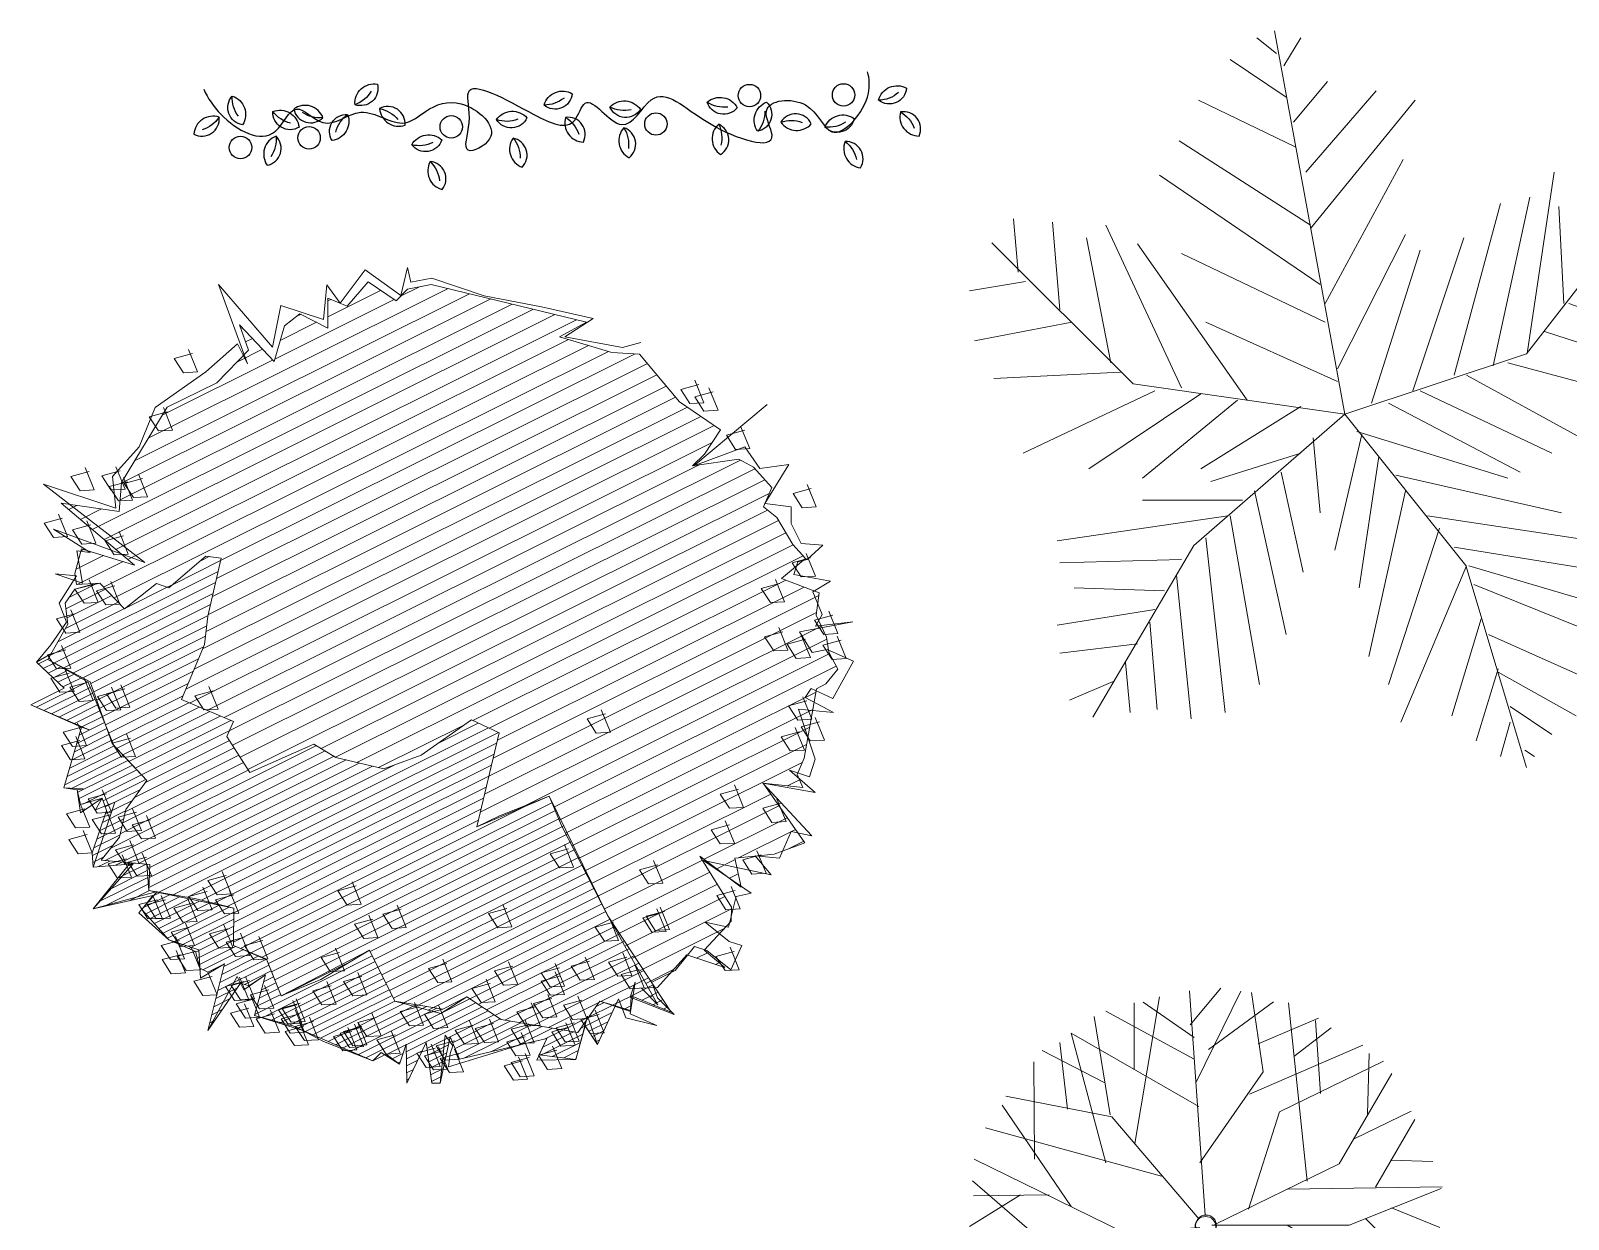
# Model space of a CAD drawing. Header units: inches. Extents: x 2782 to 4320, y 1164 to 2264.
# Drawn here: x 3504.3 to 3988, y 1676.8 to 2050.5 of the extents above; entities that cross this region are included whole.
import ezdxf

# ---------------------------------------------------------------- set-up
doc = ezdxf.new("R2010")
doc.units = ezdxf.units.IN
doc.header["$MEASUREMENT"] = 0
doc.layers.add('L-landscape', color=7, linetype='Continuous')
doc.layers.add('LAYER2', color=84, linetype='Continuous')
doc.layers.add('Lan_Planter', color=205, linetype='Continuous', lineweight=13)
doc.layers.add('Lan_Trees', color=86, linetype='Continuous', lineweight=13)

# ---------------------------------------------------------------- blocks, each defined once
blk = doc.blocks.new('l1')
at = {"layer": 'LAYER2'}
for points in [[(0, 0, -0.486535), (-70.7, 90.9, -0.60205), (0, 0, -0.642883)], [(22, -91.2, 0.486535), (93.1, -0.6, 0.60205), (22, -91.2, 0.642883)]]:
    blk.add_lwpolyline(points, format="xyb", dxfattribs=at)
for centre, start, end in [((-111.8, -29.9), 14.95286, 55.50065), ((133.7, -121.5), 124.25194, 164.79973)]:
    blk.add_arc(centre, 115.7, start, end, dxfattribs=at)
blk = doc.blocks.new('P8')
at = {"layer": 'L-landscape', "color": 6}
for centre in [(66.57, 6.58), (96.19, 6.78), (-27.25, -3.26), (37.15, -2.35), (-72, -6.7), (-93.58, -9.73)]:
    blk.add_circle(centre, 3.53, dxfattribs=at)
at = {"layer": 'LAYER2'}
blk.add_open_spline([(-105.15, 8.56), (-103.88, 5.8), (-98.48, -2.28), (-83.23, -10.93), (-76.71, 6.45), (-66.7, -5.94), (-55.27, 5.57), (-43.58, -5.02), (-34.29, 2.92), (-23.92, 6.84), (-9.29, -5.65), (-24.94, -13.51), (-20.2, -1.17), (-25.11, 14.17), (-4.04, 1.69), (11.31, -5.57), (15.24, 9.65), (26.86, -9.45), (37.28, 12.64), (50.89, -3.4), (78.77, -12.42), (68.19, 4.85), (86.74, 6.76), (91.89, -11.14), (104.99, 3.74), (104.33, 11.96), (103.71, 14.02)], degree=3, knots=[1230.952034, 1230.952034, 1230.952034, 1230.952034, 1335.730507, 1551.394546, 1666.932993, 1778.040362, 1926.68796, 2098.971126, 2187.525046, 2324.987393, 2495.296629, 2586.650023, 2690.511077, 2804.764194, 3065.610031, 3221.650025, 3296.596827, 3456.155452, 3602.583075, 3839.038683, 4080.057372, 4173.092849, 4322.007573, 4464.276878, 4664.247333, 4740.415962, 4740.415962, 4740.415962, 4740.415962], dxfattribs=at)
at = {"layer": 'LAYER2', "xscale": -0.0832933643963337, "yscale": 0.0832933643963337, "zscale": 0.0832933643963337}
for p, rotation in [((-49.82, 2.5), 274.6276204561055), ((114.1, 1.45), 255.4403816139696), ((-100.29, -0.19), 161.7027291631521), ((-67.62, -0.36), 111.1563915984625), ((8.71, -0.27), 253.7042157809848), ((27.05, -3.53), 227.637366071322), ((56.89, -2.4), 221.1394513605824), ((76.46, -1.79), 304.8992418590645), ((-82.38, -6.16), 200.8180472616629), ((-7.82, -6.8), 235.1715199074208), ((96.68, -7.86), 247.9815499153192), ((-33.91, -14.17), 241.1737235676982)]:
    blk.add_blockref('l1', p, dxfattribs=dict(at, rotation=rotation))
blk = doc.blocks.new('P9')
for p, q in [((-21.55, 113.48), (-27.68, 118.4)), ((0, 0), (-22.21, 120.59)), ((-19.25, 109.55), (-13.89, 118.4)), ((-18.48, 99.73), (-36.11, 111.52)), ((-16.18, 91.87), (-5.45, 104.64)), ((-12.35, 76.15), (9.87, 101.69)), ((-15.42, 84.01), (-46.07, 98.74)), ((-10.82, 58.46), (22.14, 98.74)), ((-10.82, 59.44), (-52.21, 85.97)), ((-6.22, 34.88), (18.3, 80.08)), ((-7.75, 40.77), (-58.34, 75.16)), ((57.12, 19.04), (101.55, 76.16)), ((57.39, 19.16), (65.82, 76.15)), ((93.41, 77.13), (95.71, 69.27)), ((46.66, 15.23), (58.16, 68.29)), ((74.25, 69.27), (78.85, 47.65)), ((81.92, 72.22), (88.81, 60.43)), ((34.4, 12.28), (48.96, 66.32)), ((67.35, 65.34), (68.89, 34.88)), ((92.65, 63.37), (107.97, 65.34)), ((-102.79, 44.71), (-104.32, 61.41)), ((-92.06, 60.43), (-89.76, 32.92)), ((-75.2, 59.44), (-51.44, 8.35)), ((-66.64, 9.52), (-111.07, 53.95)), ((-81.33, 55.51), (-73.66, 16.21)), ((-30.75, 4.42), (-65.23, 53.55)), ((-2.39, 14.25), (19.07, 56.5)), ((21.37, 7.37), (37.46, 55.51)), ((85.75, 54.53), (103.37, 52.57)), ((-51.44, 50.6), (-6.22, 28.98)), ((8.34, 3.44), (23.67, 51.58)), ((-100.49, 41.76), (-118.12, 38.81)), ((76.55, 41.76), (101.84, 37.83)), ((70.42, 34.88), (103.37, 23.09)), ((-85.93, 28.98), (-116.58, 23.09)), ((-43.77, 28.98), (-2.39, 10.32)), ((62.75, 26.04), (101.84, 13.26)), ((0, 0), (57.12, 19.04)), ((51.26, 16.21), (98.78, 3.44)), ((-70.6, 13.26), (-110.45, 11.3)), ((38.23, 12.28), (74.25, -7.37)), ((-59.87, 7.37), (-101.26, -12.28)), ((-45.31, 6.39), (-80.56, -17.2)), ((0, 0), (-66.64, 9.52)), ((23.67, 7.37), (65.05, -12.28)), ((-33.81, 4.42), (-63.7, -20.14)), ((0, 0), (-47.6, -41.26)), ((-13.89, 2.46), (-45.31, -17.2)), ((0, 0), (38.08, -47.6)), ((13.71, 3.44), (55.09, -18.18)), ((-10.05, -7.37), (-7.75, -30.95)), ((5.27, -6.39), (-3.15, -42.74)), ((3.74, -5.41), (51.26, -20.14)), ((-13.89, -12.28), (-42.24, -21.12)), ((10.64, -13.27), (4.51, -54.53)), ((-20.02, -18.18), (-13.12, -49.62)), ((16, -19.16), (68.12, -30.95)), ((-28.45, -24.07), (-18.48, -69.27)), ((19.07, -24.07), (7.57, -76.15)), ((-32.28, -27.02), (-63.7, -27.02)), ((-36.88, -31.93), (-90.53, -39.79)), ((-36.11, -31.93), (-26.91, -84.99)), ((25.97, -31.93), (78.08, -39.79)), ((29.8, -35.86), (13.71, -84.99)), ((-47.6, -41.26), (-79.34, -95.2)), ((-43.77, -38.81), (-37.64, -93.83)), ((34.4, -41.76), (76.55, -48.64)), ((-51.44, -45.69), (-89.76, -46.67)), ((38.23, -47.65), (17.54, -96.78)), ((38.08, -47.6), (57.12, -111.07)), ((39, -47.65), (85.75, -61.41)), ((-52.97, -50.6), (-48.37, -95.8)), ((-56.8, -55.51), (-85.16, -54.53)), ((40.53, -53.55), (81.92, -70.25)), ((-59.87, -61.41), (-90.53, -66.32)), ((-61.4, -65.34), (-59.1, -92.85)), ((42.83, -64.36), (33.63, -94.82)), ((-65.23, -72.22), (-89.76, -75.16)), ((45.13, -69.27), (82.68, -85.97)), ((-69.07, -78.11), (-67.53, -93.83)), ((48.19, -80.08), (41.3, -102.68)), ((48.19, -81.06), (72.72, -94.82)), ((-72.9, -84.01), (-86.7, -89.9)), ((52.03, -91.87), (65.05, -100.71)), ((52.03, -96.78), (48.96, -107.59)), ((56.62, -105.62), (59.69, -107.59))]:
    blk.add_line(p, q)
blk = doc.blocks.new('P10')
at = {"linetype": 'ByBlock'}
h = blk.add_hatch(dxfattribs=at)
h.set_pattern_fill('ANSI31', color=62, scale=0.782167, angle=-378.5075, style=0)
h.set_pattern_definition([(26.492467, (8521.496, -9095.908), (-1.9925901, 3.9978336), [])])
h.paths.add_polyline_path([(-108.68, 29.63), (-106.58, 37.35), (-89.9, 32.24), (-112.99, 51.73), (-94.75, 49.13), (-94.08, 58.28), (-79.71, 81.93), (-64.02, 89.55), (-54.11, 99.9), (-56.94, 107.85), (-46.02, 96.24), (-42.72, 107.54), (-37.87, 111.32), (-29.11, 106.8), (-29.08, 116.16), (-22.99, 113.65), (-16.38, 121.29), (-7.62, 115.34), (-3.99, 119.05), (3.44, 120.54), (52.24, 108.65), (43.77, 104.02), (60.28, 99.13), (68.95, 98.61), (81.59, 83.57), (94.42, 74.82), (89.45, 67.11), (85.6, 63.47), (100.17, 65.59), (104.82, 63.08), (110.57, 56.7), (108.03, 50.56), (112.18, 47.26), (117.21, 38.74), (121.25, 34.37), (113.63, 28.02), (125.51, 23.56), (124.6, 16.56), (127.77, 9.61), (128.58, 4.89), (131.32, -0.48), (127.61, -5.12), (124.7, -6.69), (120.77, -28.42), (118.57, -33.57), (120.31, -37.65), (107.85, -36.34), (120.94, -55.03), (111.36, -58.66), (99, -59.92), (100.97, -69.01), (87.99, -59.26), (97.91, -75.3), (97.86, -79.73), (89.33, -88.8), (95.84, -94.32), (83.82, -90.29), (74.64, -100.57), (69.56, -100.78), (74.73, -106.01), (59.02, -78.02), (44.41, -49.6), (40.58, -40.37), (24.89, -46.56), (17.75, -50.05), (24.79, -20.46), (16.1, -16.44), (0.22, -27.49), (-11.5, -31.84), (-26.54, -28.23), (-33.48, -24), (-53.69, -32.98), (-60.89, -21.66), (-58.83, -16.95), (-75.15, -10.05), (-67.93, 7.24), (-66.82, 16.25), (-62.66, 34.41), (-67.45, 35.06), (-79.14, 25.14), (-83, 26.43), (-93.06, 18.51), (-100.88, 26.54), (-108.19, 26.12)])
h = blk.add_hatch(dxfattribs=at)
h.set_pattern_fill('ANSI31', color=106, scale=0.477991, angle=-378.5075, style=0)
h.set_pattern_definition([(26.492467, (8521.496, -9095.9082), (-1.21769394, 2.4431205), [])])
h.paths.add_polyline_path([(-108.67, 24.74), (-111.79, 20.33), (-110.92, 13.68), (-117.25, 2.61), (-103.84, -4.42), (-96.98, -23.89), (-86.06, -35.49), (-92.68, -44.57), (-94.64, -53.29), (-100.42, -60.57), (-85.1, -61.89), (-85.44, -70.04), (-70.54, -72.64), (-58.66, -75.66), (-58.76, -87.39), (-48.31, -91.84), (-43.76, -103.22), (-31.27, -98.03), (-16.01, -88.83), (-8, -104.86), (6.46, -108.75), (14.65, -103.54), (25.41, -110.64), (49.59, -114.76), (56.5, -104.83), (66.16, -108.07), (66.36, -103.2), (78.96, -108.38), (59.02, -78.02), (40.58, -40.37), (17.75, -50.05), (24.79, -20.46), (16.1, -16.44), (0.22, -27.49), (-11.5, -31.84), (-26.54, -28.23), (-33.48, -24), (-53.69, -32.98), (-60.89, -21.66), (-58.83, -16.95), (-75.15, -10.05), (-67.93, 7.24), (-66.82, 16.25), (-62.66, 34.41), (-67.45, 35.06), (-79.14, 25.14), (-83, 26.43), (-93.06, 18.51), (-100.88, 26.54)])
h = blk.add_hatch(dxfattribs=at)
h.set_pattern_fill('ANSI31', color=76, scale=0.34763, angle=-378.5075, style=0)
h.set_pattern_definition([(26.492467, (8521.496, -9095.9082), (-0.8855956, 1.77681493), [])])
h.paths.add_polyline_path([(-116.24, 4.37), (-120.74, 1.72), (-112.1, -6.41), (-122.59, -11.63), (-106.61, -18.72), (-112.13, -37.82), (-107.94, -38.36), (-106.89, -43.07), (-100.08, -40.99), (-98.77, -44.92), (-103.24, -58.26), (-102.98, -62.71), (-91.57, -61.78), (-102.99, -75.8), (-84.12, -71.64), (-87.62, -76), (-79.15, -85.53), (-70.77, -89.21), (-69.38, -94.53), (-66.84, -95.76), (-61.6, -93.15), (-66.86, -114.09), (-56.63, -99.18), (-53.84, -100.08), (-48.76, -96.58), (-52.18, -109.4), (-36.99, -114.07), (-14.98, -123.6), (-10.78, -121.51), (-6.59, -124.66), (-4.49, -118.38), (-4.24, -130.68), (1.8, -117.87), (3.62, -130.7), (6.24, -130.7), (9.4, -116.04), (12.28, -123.12), (39.8, -116.62), (37.41, -121.79), (48.97, -123.18), (51.83, -112.59), (55.79, -118.48), (61.28, -106.43), (66.17, -107.84), (56.5, -104.83), (49.59, -114.76), (25.41, -110.64), (14.65, -103.54), (7.05, -107.4), (-8, -104.86), (-16.01, -88.83), (-43.76, -103.22), (-48.4, -91.63), (-58.76, -87.39), (-58.66, -75.66), (-85.44, -70.04), (-86.09, -61.8), (-100.42, -60.57), (-94.64, -53.29), (-92.68, -44.57), (-86.06, -35.49), (-96.42, -24.49), (-104.5, -4.59), (-117.25, 2.61)])
at = {"color": 84}
for p, q in [((-6.11, 116.99), (-4.01, 125.89)), ((-4.01, 125.89), (-2.97, 121.18)), ((-25.25, 114.67), (-17.38, 125.13)), ((-17.38, 125.13), (-6.11, 116.99)), ((-2.97, 121.18), (3.59, 122.48)), ((3.59, 122.48), (20.09, 116.95)), ((-54.36, 95.6), (-63.51, 120.49)), ((-63.51, 120.49), (-46.49, 100.83)), ((-30.49, 109.44), (-29.44, 120.44)), ((-29.44, 120.44), (-25.25, 114.67)), ((20.09, 116.95), (38.17, 113.52)), ((-46.49, 100.83), (-43.86, 113.91)), ((-43.86, 113.91), (-30.49, 109.44)), ((38.17, 113.52), (54.42, 109.83)), ((54.42, 109.83), (45.5, 104.08)), ((-67.46, 93.01), (-57.5, 101.89)), ((-57.5, 101.89), (-54.36, 95.6)), ((45.5, 104.08), (63.58, 100.65)), ((63.58, 100.65), (69.35, 102.21)), ((69.35, 102.21), (63.58, 100.65)), ((63.58, 100.65), (69.35, 102.21)), ((-71.65, 98.78), (-77.42, 97.21)), ((-77.42, 97.21), (-74.54, 92.76)), ((-70.08, 93.01), (-72.96, 100.09)), ((-83.46, 81.78), (-67.46, 93.01)), ((-74.54, 92.76), (-70.08, 93.01)), ((87.68, 89.09), (81.92, 87.53)), ((81.92, 87.53), (84.8, 83.07)), ((89.25, 83.33), (86.37, 90.4)), ((93.7, 80.96), (90.83, 88.04)), ((84.8, 83.07), (89.25, 83.33)), ((109.17, 82.77), (86.09, 63.43)), ((92.14, 86.72), (86.37, 85.16)), ((86.37, 85.16), (89.25, 80.71)), ((-88.45, 69.48), (-83.46, 81.78)), ((-79.53, 80.46), (-85.3, 78.9)), ((-85.3, 78.9), (-82.42, 74.44)), ((-77.96, 74.7), (-80.84, 81.77)), ((89.25, 80.71), (93.7, 80.96)), ((-82.42, 74.44), (-77.96, 74.7)), ((102.08, 74.66), (96.32, 73.1)), ((96.32, 73.1), (99.2, 68.65)), ((103.65, 68.9), (100.78, 75.98)), ((-96.84, 60.07), (-88.45, 69.48)), ((86.09, 63.43), (102.08, 69.43)), ((99.2, 68.65), (103.65, 68.9)), ((102.08, 69.43), (106.79, 62.61)), ((-102.61, 55.89), (-105.49, 62.96)), ((-92.92, 56.13), (-95.79, 63.21)), ((106.79, 62.61), (115.97, 63.91)), ((115.97, 63.91), (108.35, 51.61)), ((-104.18, 61.65), (-109.95, 60.09)), ((-109.95, 60.09), (-107.07, 55.63)), ((-94.48, 61.9), (-100.25, 60.34)), ((-100.25, 60.34), (-97.37, 55.88)), ((-92.13, 58.49), (-97.89, 56.93)), ((-95.8, 50.12), (-96.84, 60.07)), ((-90.56, 52.73), (-93.44, 59.8)), ((-87.41, 59.53), (-93.18, 57.97)), ((-85.84, 53.77), (-88.72, 60.84)), ((-86.65, 33.08), (-118.6, 57.75)), ((-118.6, 57.75), (-95.8, 50.12)), ((-107.07, 55.63), (-102.61, 55.89)), ((-97.89, 56.93), (-95.02, 52.47)), ((-97.37, 55.88), (-92.92, 56.13)), ((-93.18, 57.97), (-90.3, 53.51)), ((-90.3, 53.51), (-85.84, 53.77)), ((123.03, 56.3), (117.27, 54.74)), ((117.27, 54.74), (120.15, 50.29)), ((124.6, 50.54), (121.73, 57.61)), ((-95.02, 52.47), (-90.56, 52.73)), ((108.35, 51.61), (116.74, 50.55)), ((116.74, 50.55), (116.73, 45.32)), ((120.15, 50.29), (124.6, 50.54)), ((-112.58, 47), (-118.35, 45.44)), ((-118.35, 45.44), (-115.47, 40.99)), ((-103.94, 36.25), (-115.47, 43.6)), ((-115.47, 43.6), (-86.65, 33.08)), ((-111.01, 41.24), (-113.89, 48.31)), ((-103.67, 44.89), (-109.44, 43.33)), ((-102.1, 39.13), (-104.98, 46.21)), ((116.73, 45.32), (119.87, 39.03)), ((-115.47, 40.99), (-111.01, 41.24)), ((-109.44, 43.33), (-106.56, 38.88)), ((-106.56, 38.88), (-102.1, 39.13)), ((-93.45, 41.47), (-99.22, 39.91)), ((-99.22, 39.91), (-96.34, 35.46)), ((-91.89, 35.71), (-94.76, 42.79)), ((119.87, 39.03), (126.69, 38.49)), ((-106.31, 26.57), (-108.13, 36.79)), ((-108.13, 36.79), (-103.94, 36.25)), ((-96.34, 35.46), (-91.89, 35.71)), ((122.75, 34.57), (116.99, 33.01)), ((121.7, 34.05), (118.82, 33.27)), ((124.32, 28.81), (121.44, 35.88)), ((126.69, 38.49), (121.7, 34.05)), ((-108.14, 28.93), (-114.95, 29.47)), ((-114.95, 29.47), (-106.31, 26.57)), ((116.99, 33.01), (119.86, 28.56)), ((118.82, 33.27), (117.51, 29.35)), ((117.51, 29.35), (129.04, 27.23)), ((-113.65, 20.3), (-108.14, 28.93)), ((-102.9, 26.3), (-108.67, 24.74)), ((-108.67, 24.74), (-105.79, 20.29)), ((-101.33, 20.54), (-104.21, 27.62)), ((-96.09, 25.77), (-101.86, 24.21)), ((-101.86, 24.21), (-98.98, 19.75)), ((-94.52, 20.01), (-97.4, 27.08)), ((113.05, 26.47), (107.28, 24.91)), ((107.28, 24.91), (110.16, 20.46)), ((114.62, 20.71), (111.74, 27.78)), ((119.86, 28.56), (124.32, 28.81)), ((129.04, 27.23), (123.53, 23.84)), ((-111.3, 14.27), (-113.65, 20.3)), ((-105.79, 20.29), (-101.33, 20.54)), ((-98.98, 19.75), (-94.52, 20.01)), ((110.16, 20.46), (114.62, 20.71)), ((123.53, 23.84), (126.41, 16.76)), ((-108.68, 16.89), (-114.44, 15.33)), ((-114.44, 15.33), (-111.56, 10.87)), ((-107.11, 11.13), (-109.98, 18.2)), ((129.81, 16.5), (124.05, 14.94)), ((124.05, 14.94), (126.92, 10.48)), ((126.41, 16.76), (124.31, 13.1)), ((131.38, 10.73), (128.5, 17.81)), ((-116.28, 7.21), (-111.3, 14.27)), ((-111.56, 10.87), (-107.11, 11.13)), ((114.08, 11.29), (108.32, 9.72)), ((108.32, 9.72), (111.2, 5.27)), ((115.65, 5.52), (112.77, 12.6)), ((136.1, 14.39), (119.33, 11.28)), ((119.33, 11.28), (123.25, 4.73)), ((122.73, 3.16), (119.85, 10.23)), ((124.31, 13.1), (136.1, 14.39)), ((126.92, 10.48), (131.38, 10.73)), ((133.99, 2.88), (131.12, 9.95)), ((-120.74, 1.72), (-116.28, 7.21)), ((-111.57, 5.64), (-117.34, 4.07)), ((-110, -0.13), (-112.88, 6.95)), ((111.2, 5.27), (115.65, 5.52)), ((121.16, 8.92), (115.39, 7.36)), ((115.39, 7.36), (118.27, 2.9)), ((123.25, 4.73), (127.97, 5.77)), ((132.43, 8.64), (126.66, 7.08)), ((126.66, 7.08), (129.54, 2.62)), ((127.97, 5.77), (136.35, 2.09)), ((-112.1, -6.41), (-120.74, 1.72)), ((-117.34, 4.07), (-114.46, -0.38)), ((118.27, 2.9), (122.73, 3.16)), ((129.54, 2.62), (133.99, 2.88)), ((136.35, 2.09), (129.79, -9.68)), ((-110.53, -1.7), (-116.29, -3.26)), ((-116.29, -3.26), (-113.41, -7.71)), ((-114.46, -0.38), (-110, -0.13)), ((-108.96, -7.46), (-111.84, -0.39)), ((-104.5, -4.59), (-110.27, -6.15)), ((-102.93, -10.35), (-105.81, -3.28)), ((-122.59, -11.63), (-112.1, -6.41)), ((-113.41, -7.71), (-108.96, -7.46)), ((-110.27, -6.15), (-107.39, -10.6)), ((-95.86, -7.48), (-101.62, -9.04)), ((-101.62, -9.04), (-98.74, -13.5)), ((-92.97, -6.7), (-98.74, -8.26)), ((-98.74, -8.26), (-95.86, -12.72)), ((-94.29, -13.24), (-97.16, -6.17)), ((-91.4, -12.46), (-94.28, -5.39)), ((-65.19, -7.27), (-70.96, -8.83)), ((-70.96, -8.83), (-68.08, -13.29)), ((-63.63, -13.03), (-66.5, -5.96)), ((123.23, -16.22), (120.36, -9.15)), ((122.98, -6.53), (121.14, -9.41)), ((121.14, -9.41), (130.05, -14.14)), ((129.79, -9.68), (122.98, -6.53)), ((-104.25, -19.51), (-122.59, -11.63)), ((-107.39, -10.6), (-102.93, -10.35)), ((-98.74, -13.5), (-94.29, -13.24)), ((-95.86, -12.72), (-91.4, -12.46)), ((-68.08, -13.29), (-63.63, -13.03)), ((59.81, -20.3), (56.93, -13.23)), ((121.66, -10.46), (115.9, -12.02)), ((115.9, -12.02), (118.78, -16.47)), ((130.05, -14.14), (119.04, -13.07)), ((119.04, -13.07), (124.27, -28.79)), ((-106.61, -18.72), (-112.38, -20.28)), ((-112.13, -37.82), (-106.61, -18.72)), ((-105.04, -24.48), (-107.92, -17.41)), ((-106.61, -18.72), (-104.25, -19.51)), ((58.24, -14.54), (52.47, -16.1)), ((52.47, -16.1), (55.35, -20.56)), ((120.86, -25.9), (117.99, -18.83)), ((118.78, -16.47), (123.23, -16.22)), ((125.59, -17.01), (119.82, -18.57)), ((119.82, -18.57), (122.7, -23.03)), ((127.16, -22.77), (124.28, -15.7)), ((-107.14, -22.91), (-112.91, -24.47)), ((-112.38, -20.28), (-109.5, -24.74)), ((-105.57, -28.67), (-108.45, -21.6)), ((-91.15, -22.15), (-96.92, -23.71)), ((-96.92, -23.71), (-94.04, -28.17)), ((-89.58, -27.91), (-92.46, -20.84)), ((55.35, -20.56), (59.81, -20.3)), ((119.3, -20.14), (113.53, -21.7)), ((113.53, -21.7), (116.41, -26.16)), ((122.7, -23.03), (127.16, -22.77)), ((-112.91, -24.47), (-110.03, -28.93)), ((-110.03, -28.93), (-105.57, -28.67)), ((-109.5, -24.74), (-105.04, -24.48)), ((-94.04, -28.17), (-89.58, -27.91)), ((116.41, -26.16), (120.86, -25.9)), ((124.27, -28.79), (122.43, -34.28)), ((122.43, -34.28), (116.14, -32.18)), ((116.14, -32.18), (124.26, -39.26)), ((-106.1, -38.1), (-112.13, -37.82)), ((-107.94, -38.36), (-106.1, -38.1)), ((-106.9, -45.69), (-107.94, -38.36)), ((-97.2, -45.44), (-100.08, -38.37)), ((100.15, -38.17), (94.38, -39.74)), ((101.72, -43.94), (98.84, -36.86)), ((124.26, -39.26), (107.75, -36.35)), ((107.75, -36.35), (123.2, -52.87)), ((-100.08, -40.99), (-106.9, -45.69)), ((-104.02, -50.14), (-106.89, -43.07)), ((-98.77, -39.68), (-104.53, -41.24)), ((-104.53, -41.24), (-101.66, -45.7)), ((-102.98, -62.71), (-96.15, -42.3)), ((-102.18, -44.65), (-100.08, -40.99)), ((-96.15, -42.3), (-102.18, -44.65)), ((94.38, -39.74), (97.26, -44.19)), ((113.51, -42.65), (107.74, -44.21)), ((115.08, -48.41), (112.2, -41.34)), ((-105.59, -44.38), (-111.35, -45.94)), ((-111.35, -45.94), (-108.47, -50.4)), ((-97.46, -46.23), (-103.23, -47.79)), ((-103.23, -47.79), (-100.35, -52.24)), ((-101.66, -45.7), (-97.2, -45.44)), ((-95.9, -51.99), (-98.77, -44.92)), ((-89.34, -45.45), (-95.1, -47.02)), ((-95.1, -47.02), (-92.23, -51.47)), ((-87.77, -51.22), (-90.65, -44.14)), ((-84.88, -47.82), (-90.65, -49.38)), ((-83.32, -53.58), (-86.19, -46.51)), ((98.82, -55.19), (95.95, -48.12)), ((97.26, -44.19), (101.72, -43.94)), ((107.74, -44.21), (110.62, -48.66)), ((-104.81, -52.5), (-110.57, -54.06)), ((-108.47, -50.4), (-104.02, -50.14)), ((-103.24, -58.26), (-106.12, -51.19)), ((-100.35, -52.24), (-95.9, -51.99)), ((-92.23, -51.47), (-87.77, -51.22)), ((-90.65, -49.38), (-87.77, -53.84)), ((97.26, -49.43), (91.49, -50.99)), ((91.49, -50.99), (94.37, -55.44)), ((110.62, -48.66), (115.08, -48.41)), ((116.65, -51.55), (112.97, -59.93)), ((123.2, -52.87), (116.65, -51.55)), ((-110.57, -54.06), (-107.69, -58.52)), ((-90.13, -55.66), (-95.9, -57.23)), ((-95.9, -57.23), (-93.02, -61.68)), ((-88.57, -61.43), (-91.44, -54.35)), ((-87.77, -53.84), (-83.32, -53.58)), ((46.67, -56.94), (40.9, -58.5)), ((48.24, -62.7), (45.36, -55.63)), ((94.37, -55.44), (98.82, -55.19)), ((108.77, -64.63), (105.9, -57.56)), ((-107.69, -58.52), (-103.24, -58.26)), ((-102.99, -75.8), (-90.4, -61.69)), ((-90.4, -61.69), (-102.98, -62.71)), ((-92.5, -60.11), (-98.26, -61.67)), ((-92.5, -60.11), (-98.26, -61.67)), ((-98.26, -61.67), (-95.38, -66.13)), ((-98.26, -61.67), (-95.38, -66.13)), ((-90.93, -65.87), (-93.8, -58.8)), ((-90.93, -65.87), (-93.8, -58.8)), ((-93.02, -61.68), (-88.57, -61.43)), ((-86.21, -59.6), (-91.97, -61.16)), ((-91.97, -61.16), (-89.09, -65.61)), ((-84.64, -65.36), (-87.51, -58.29)), ((40.9, -58.5), (43.78, -62.95)), ((43.78, -62.95), (48.24, -62.7)), ((74.71, -61.96), (68.94, -63.52)), ((76.27, -67.72), (73.4, -60.65)), ((110.35, -65.16), (89.12, -60.67)), ((89.12, -60.67), (104.05, -70.91)), ((107.21, -58.87), (101.44, -60.43)), ((101.44, -60.43), (104.32, -64.89)), ((112.97, -59.93), (105.37, -59.13)), ((105.37, -59.13), (110.35, -65.16)), ((-95.38, -66.13), (-90.93, -65.87)), ((-95.38, -66.13), (-90.93, -65.87)), ((-89.09, -65.61), (-84.64, -65.36)), ((-61.05, -65.4), (-66.82, -66.96)), ((-66.82, -66.96), (-63.94, -71.42)), ((-59.48, -71.16), (-62.36, -64.09)), ((-18.6, -74.37), (-21.48, -67.3)), ((68.94, -63.52), (71.82, -67.97)), ((71.82, -67.97), (76.27, -67.72)), ((104.32, -64.89), (108.77, -64.63)), ((-82.81, -70.34), (-102.99, -75.8)), ((-88.58, -77.14), (-82.81, -70.34)), ((-81.24, -78.72), (-84.12, -71.64)), ((-78.62, -78.72), (-81.5, -71.65)), ((-67.08, -70.36), (-72.85, -71.93)), ((-72.85, -71.93), (-69.97, -76.38)), ((-65.52, -76.13), (-68.39, -69.05)), ((-58.7, -71.42), (-64.46, -72.99)), ((-63.94, -71.42), (-59.48, -71.16)), ((-57.13, -77.19), (-60.01, -70.11)), ((-20.17, -68.61), (-25.94, -70.17)), ((-25.94, -70.17), (-23.06, -74.63)), ((99.07, -70.11), (93.31, -71.67)), ((93.31, -71.67), (96.18, -76.13)), ((99.33, -71.95), (96.97, -81.63)), ((100.64, -75.88), (97.76, -68.8)), ((104.05, -70.91), (99.33, -71.95)), ((-82.81, -72.96), (-88.58, -74.52)), ((-88.58, -74.52), (-85.7, -78.97)), ((-79.15, -85.53), (-88.58, -77.14)), ((-80.19, -72.96), (-85.96, -74.52)), ((-85.96, -74.52), (-83.08, -78.98)), ((-71.8, -74.02), (-77.57, -75.58)), ((-77.57, -75.58), (-74.69, -80.04)), ((-70.24, -79.78), (-73.11, -72.71)), ((-69.97, -76.38), (-65.52, -76.13)), ((-64.46, -72.99), (-61.59, -77.44)), ((-61.59, -77.44), (-57.13, -77.19)), ((-23.06, -74.63), (-18.6, -74.37)), ((-6.02, -75.96), (-11.79, -77.52)), ((-4.46, -81.72), (-7.33, -74.65)), ((27.26, -75.75), (21.49, -77.32)), ((21.49, -77.32), (24.37, -81.77)), ((28.83, -81.52), (25.95, -74.44)), ((75.74, -77.14), (69.97, -78.71)), ((76.79, -76.62), (71.02, -78.18)), ((77.31, -82.91), (74.43, -75.83)), ((78.36, -82.38), (75.48, -75.31)), ((96.18, -76.13), (100.64, -75.88)), ((-85.7, -78.97), (-81.24, -78.72)), ((-83.08, -78.98), (-78.62, -78.72)), ((-72.6, -81.61), (-78.36, -83.17)), ((-74.69, -80.04), (-70.24, -79.78)), ((-71.03, -87.38), (-73.91, -80.3)), ((-60.54, -82.16), (-66.31, -83.72)), ((-58.97, -87.92), (-61.85, -80.84)), ((-14.94, -79.09), (-20.7, -80.65)), ((-20.7, -80.65), (-17.83, -85.11)), ((-13.37, -84.85), (-16.25, -77.78)), ((-11.79, -77.52), (-8.91, -81.98)), ((-8.91, -81.98), (-4.46, -81.72)), ((24.37, -81.77), (28.83, -81.52)), ((60.8, -80), (55.03, -81.56)), ((55.03, -81.56), (57.91, -86.02)), ((62.37, -85.76), (59.49, -78.69)), ((69.97, -78.71), (72.85, -83.16)), ((71.02, -78.18), (73.9, -82.64)), ((96.97, -81.63), (89.63, -80.05)), ((89.63, -80.05), (97.22, -86.08)), ((-75.75, -85.8), (-81.51, -87.36)), ((-69.72, -88.69), (-79.15, -85.53)), ((-78.36, -83.17), (-75.49, -87.63)), ((-74.18, -91.56), (-77.05, -84.49)), ((-66.31, -83.72), (-63.43, -88.17)), ((-55.3, -84.78), (-61.07, -86.34)), ((-61.07, -86.34), (-58.19, -90.8)), ((-53.74, -90.55), (-56.61, -83.47)), ((-49.54, -85.84), (-55.3, -87.4)), ((-47.97, -91.6), (-50.85, -84.53)), ((-17.83, -85.11), (-13.37, -84.85)), ((57.91, -86.02), (62.37, -85.76)), ((72.85, -83.16), (77.31, -82.91)), ((73.9, -82.64), (78.36, -82.38)), ((97.22, -86.08), (101.15, -87.4)), ((-81.51, -87.36), (-78.63, -91.81)), ((-75.49, -90.25), (-81.25, -91.81)), ((-81.25, -91.81), (-78.38, -96.26)), ((-78.63, -91.81), (-74.18, -91.56)), ((-73.92, -96.01), (-76.8, -88.94)), ((-70.77, -89.21), (-76.54, -90.77)), ((-76.54, -90.77), (-73.66, -95.23)), ((-75.49, -87.63), (-71.03, -87.38)), ((-69.2, -94.97), (-72.08, -87.9)), ((-69.2, -97.59), (-69.72, -88.69)), ((-63.43, -88.17), (-58.97, -87.92)), ((-58.19, -90.8), (-53.74, -90.55)), ((-55.3, -87.4), (-52.43, -91.86)), ((-52.43, -91.86), (-47.97, -91.6)), ((-25.43, -89.54), (-31.2, -91.11)), ((-31.2, -91.11), (-28.32, -95.56)), ((-23.86, -95.31), (-26.74, -88.23)), ((9.94, -98.77), (7.07, -91.69)), ((54.76, -98.05), (51.88, -90.98)), ((64.98, -91), (59.22, -92.56)), ((66.55, -96.76), (63.68, -89.69)), ((86.22, -87.63), (80.18, -95.22)), ((90.15, -88.95), (86.22, -87.63)), ((97.74, -94.98), (90.15, -88.95)), ((98.79, -89.22), (93.03, -90.79)), ((93.03, -90.79), (95.91, -95.24)), ((100.36, -94.99), (97.48, -87.91)), ((101.15, -87.4), (97.74, -94.98)), ((-78.38, -96.26), (-73.92, -96.01)), ((-73.66, -95.23), (-69.2, -94.97)), ((-61.6, -93.15), (-69.2, -97.59)), ((-66.86, -114.09), (-61.6, -93.15)), ((-63.97, -102.83), (-66.84, -95.76)), ((-48.76, -96.58), (-55.58, -101.28)), ((-52.18, -109.4), (-48.76, -96.58)), ((-28.32, -95.56), (-23.86, -95.31)), ((-16.79, -102.91), (-19.67, -95.84)), ((8.37, -93), (2.61, -94.57)), ((2.61, -94.57), (5.49, -99.02)), ((29.08, -93.82), (23.31, -95.38)), ((23.31, -95.38), (26.19, -99.84)), ((30.65, -99.59), (27.77, -92.51)), ((43.75, -94.37), (37.99, -95.93)), ((37.99, -95.93), (40.87, -100.39)), ((45.32, -100.13), (42.44, -93.06)), ((45.32, -102.75), (42.44, -95.68)), ((53.19, -92.29), (47.42, -93.85)), ((47.42, -93.85), (50.3, -98.31)), ((59.22, -92.56), (62.1, -97.02)), ((68.91, -94.94), (63.15, -96.5)), ((63.15, -96.5), (66.02, -100.95)), ((70.48, -100.7), (67.6, -93.62)), ((80.18, -95.22), (72.84, -98.87)), ((95.91, -95.24), (100.36, -94.99)), ((-65.53, -97.07), (-71.3, -98.63)), ((-71.3, -98.63), (-68.42, -103.09)), ((-57.67, -97.08), (-66.86, -114.09)), ((-55.58, -98.66), (-61.34, -100.22)), ((-61.34, -100.22), (-58.47, -104.68)), ((-53.74, -98.4), (-59.51, -99.96)), ((-59.51, -99.96), (-56.63, -104.42)), ((-55.58, -101.28), (-57.67, -97.08)), ((-54.01, -104.42), (-56.89, -97.35)), ((-52.18, -104.16), (-55.05, -97.09)), ((-47.72, -101.29), (-53.48, -102.85)), ((-46.15, -107.05), (-49.03, -99.98)), ((-28.06, -100.01), (-33.83, -101.57)), ((-33.83, -101.57), (-30.95, -106.03)), ((-26.49, -105.78), (-29.37, -98.7)), ((-18.36, -97.15), (-24.13, -98.71)), ((-24.13, -98.71), (-21.25, -103.17)), ((5.49, -99.02), (9.94, -98.77)), ((22, -99.31), (16.23, -100.87)), ((16.23, -100.87), (19.11, -105.33)), ((23.56, -105.07), (20.69, -98)), ((26.19, -99.84), (30.65, -99.59)), ((43.75, -96.99), (37.98, -98.55)), ((37.98, -98.55), (40.86, -103.01)), ((40.87, -100.39), (45.32, -100.13)), ((50.3, -98.31), (54.76, -98.05)), ((62.1, -97.02), (66.55, -96.76)), ((66.02, -103.57), (67.6, -98.86)), ((67.6, -98.86), (66.02, -108.81)), ((66.02, -100.95), (70.48, -100.7)), ((72.84, -98.87), (74.67, -103.85)), ((-68.42, -103.09), (-63.97, -102.83)), ((-58.47, -104.68), (-54.01, -104.42)), ((-52.18, -104.16), (-57.94, -105.72)), ((-57.94, -105.72), (-55.06, -110.18)), ((-56.63, -104.42), (-52.18, -104.16)), ((-52.44, -112.8), (-55.32, -105.73)), ((-50.61, -109.92), (-53.48, -102.85)), ((-53.48, -102.85), (-50.61, -107.31)), ((-38.81, -106.02), (-44.58, -107.58)), ((-37.76, -105.49), (-43.53, -107.06)), ((-37.24, -111.78), (-40.12, -104.71)), ((-36.19, -111.26), (-39.07, -104.18)), ((-30.95, -106.03), (-26.49, -105.78)), ((-21.25, -103.17), (-16.79, -102.91)), ((1.02, -112.37), (-1.86, -105.29)), ((8.62, -113.16), (5.74, -106.09)), ((19.11, -105.33), (23.56, -105.07)), ((37.71, -112.43), (34.83, -105.35)), ((41.39, -104.05), (35.62, -105.62)), ((35.62, -105.62), (38.5, -110.07)), ((42.95, -109.82), (40.08, -102.74)), ((40.86, -103.01), (45.32, -102.75)), ((50.82, -104.59), (45.05, -106.15)), ((45.05, -106.15), (47.93, -110.61)), ((52.39, -110.36), (49.51, -103.28)), ((62.35, -104.09), (55.79, -118.48)), ((64.71, -110.11), (62.35, -104.09)), ((79.91, -109.09), (66.02, -103.57)), ((74.67, -103.85), (79.91, -109.09)), ((-54.01, -107.04), (-59.78, -108.6)), ((-59.78, -108.6), (-56.9, -113.06)), ((-55.06, -110.18), (-50.61, -109.92)), ((-39.34, -112.82), (-52.18, -109.4)), ((-45.89, -108.89), (-51.66, -110.45)), ((-51.66, -110.45), (-48.78, -114.9)), ((-50.61, -107.31), (-46.15, -107.05)), ((-44.32, -114.65), (-47.2, -107.57)), ((-44.58, -107.58), (-41.7, -112.03)), ((-38.03, -108.9), (-43.79, -110.46)), ((-43.79, -110.46), (-40.92, -114.91)), ((-43.53, -107.06), (-40.65, -111.51)), ((-40.65, -111.51), (-36.19, -111.26)), ((-36.46, -114.66), (-39.34, -107.59)), ((-33.57, -111.26), (-39.34, -112.82)), ((-32.01, -117.02), (-34.88, -109.95)), ((-13.92, -109.98), (-19.68, -111.55)), ((-12.35, -115.75), (-15.23, -108.67)), ((-0.55, -106.6), (-6.32, -108.16)), ((-6.32, -108.16), (-3.44, -112.62)), ((7.05, -107.4), (1.28, -108.96)), ((1.28, -108.96), (4.16, -113.42)), ((18.31, -118.15), (15.43, -111.08)), ((24.6, -117.64), (21.72, -110.57)), ((36.14, -106.66), (30.38, -108.22)), ((30.38, -108.22), (33.25, -112.68)), ((35.87, -117.92), (32.99, -110.85)), ((38.5, -110.07), (42.95, -109.82)), ((50.02, -117.42), (47.15, -110.35)), ((47.93, -110.61), (52.39, -110.36)), ((52.65, -109.57), (48.97, -123.18)), ((56.32, -109.05), (50.55, -110.61)), ((50.55, -110.61), (53.43, -115.07)), ((55.79, -118.48), (52.65, -109.57)), ((57.89, -114.82), (55.01, -107.74)), ((74.4, -112.49), (64.71, -110.11)), ((66.02, -108.81), (74.4, -112.49)), ((-56.9, -113.06), (-52.44, -112.8)), ((-48.78, -114.9), (-44.32, -114.65)), ((-36.72, -112.83), (-42.49, -114.39)), ((-42.49, -114.39), (-39.61, -118.84)), ((-41.7, -112.03), (-37.24, -111.78)), ((-40.92, -114.91), (-36.46, -114.66)), ((-30.43, -117.55), (-39.34, -112.82)), ((-39.34, -112.82), (-36.46, -117.28)), ((-35.15, -118.59), (-38.03, -111.52)), ((-21.52, -114.42), (-27.29, -115.98)), ((-27.29, -115.98), (-24.41, -120.44)), ((-19.42, -113.38), (-25.19, -114.94)), ((-25.19, -114.94), (-22.31, -119.4)), ((-18.37, -112.86), (-24.14, -114.42)), ((-24.14, -114.42), (-21.26, -118.87)), ((-19.95, -120.19), (-22.83, -113.11)), ((-17.86, -119.14), (-20.73, -112.07)), ((-19.68, -111.55), (-16.81, -116)), ((-16.81, -118.62), (-19.68, -111.55)), ((-16.81, -116), (-12.35, -115.75)), ((-7.89, -115.49), (-13.66, -117.05)), ((-6.33, -121.26), (-9.2, -114.18)), ((-3.44, -112.62), (1.02, -112.37)), ((4.16, -113.42), (8.62, -113.16)), ((7.83, -115.52), (6.24, -130.7)), ((10.19, -118.93), (7.83, -115.52)), ((12.28, -123.12), (9.4, -116.04)), ((16.74, -112.39), (10.98, -113.95)), ((10.98, -113.95), (13.86, -118.41)), ((23.03, -111.88), (17.27, -113.44)), ((17.27, -113.44), (20.15, -117.9)), ((32.99, -116.08), (27.22, -117.65)), ((34.3, -112.16), (28.54, -113.72)), ((28.54, -113.72), (31.41, -118.18)), ((34.56, -121.85), (31.68, -114.77)), ((33.25, -112.68), (37.71, -112.43)), ((47.14, -112.97), (41.38, -114.53)), ((41.38, -114.53), (44.26, -118.98)), ((48.46, -111.66), (42.69, -113.22)), ((42.69, -113.22), (45.57, -117.68)), ((48.71, -118.73), (45.83, -111.65)), ((53.43, -115.07), (57.89, -114.82)), ((-39.61, -118.84), (-35.15, -118.59)), ((-36.46, -117.28), (-32.01, -117.02)), ((-14.98, -123.6), (-30.43, -117.55)), ((-24.41, -120.44), (-19.95, -120.19)), ((-22.31, -119.4), (-17.86, -119.14)), ((-21.26, -118.87), (-16.81, -118.62)), ((-13.66, -117.05), (-10.78, -121.51)), ((-4.49, -118.38), (-6.59, -124.66)), ((-4.24, -130.68), (-4.49, -118.38)), ((1.8, -117.87), (-4.24, -130.68)), ((4.68, -119.7), (-1.09, -121.26)), ((7.04, -120.49), (1.27, -122.05)), ((3.62, -130.7), (1.8, -117.87)), ((6.25, -125.46), (3.37, -118.39)), ((10.71, -117.36), (4.94, -118.92)), ((4.94, -118.92), (7.82, -123.37)), ((8.61, -126.25), (5.73, -119.18)), ((32.2, -118.44), (8.87, -125.47)), ((9.4, -121.28), (10.19, -118.93)), ((13.59, -127.05), (10.71, -119.97)), ((13.86, -118.41), (18.31, -118.15)), ((20.15, -117.9), (24.6, -117.64)), ((27.22, -117.65), (30.1, -122.1)), ((31.41, -118.18), (35.87, -117.92)), ((39.8, -116.62), (32.2, -118.44)), ((36.65, -123.42), (39.8, -116.62)), ((42.94, -120.29), (37.18, -121.85)), ((44.51, -126.05), (41.63, -118.98)), ((44.26, -118.98), (48.71, -118.73)), ((45.57, -117.68), (50.02, -117.42)), ((-12.35, -120.98), (-14.98, -123.6)), ((-6.59, -124.66), (-12.35, -120.98)), ((-10.78, -121.51), (-6.33, -121.26)), ((-1.09, -121.26), (1.79, -125.72)), ((1.27, -122.05), (4.15, -126.51)), ((1.79, -125.72), (6.25, -125.46)), ((12.02, -121.29), (6.25, -122.85)), ((6.25, -122.85), (9.13, -127.3)), ((7.82, -123.37), (12.28, -123.12)), ((8.87, -125.47), (9.4, -121.28)), ((32.2, -123.67), (26.43, -125.24)), ((26.43, -125.24), (29.31, -129.69)), ((34.29, -122.63), (28.53, -124.19)), ((28.53, -124.19), (31.41, -128.65)), ((30.1, -122.1), (34.56, -121.85)), ((33.76, -129.44), (30.89, -122.36)), ((35.86, -128.39), (32.98, -121.32)), ((48.97, -123.18), (36.65, -123.42)), ((37.18, -121.85), (40.06, -126.31)), ((4.15, -126.51), (8.61, -126.25)), ((9.13, -127.3), (13.59, -127.05)), ((29.31, -129.69), (33.76, -129.44)), ((31.41, -128.65), (35.86, -128.39)), ((40.06, -126.31), (44.51, -126.05)), ((6.24, -130.7), (3.62, -130.7))]:
    blk.add_line(p, q, dxfattribs=at)
at = {"color": 84, "linetype": 'ByBlock'}
for p, q in [((-22.99, 113.65), (-16.38, 121.29)), ((-16.38, 121.29), (-7.62, 115.34)), ((-29.11, 106.8), (-29.08, 116.16)), ((-29.08, 116.16), (-22.99, 113.65)), ((-7.62, 115.34), (-3.99, 119.05)), ((-3.99, 119.05), (3.44, 120.54)), ((3.44, 120.54), (52.24, 108.65)), ((-42.72, 107.54), (-37.87, 111.32)), ((-37.87, 111.32), (-29.11, 106.8)), ((-54.11, 99.9), (-56.94, 107.85)), ((-56.94, 107.85), (-46.02, 96.24)), ((-46.02, 96.24), (-42.72, 107.54)), ((52.24, 108.65), (43.77, 104.02)), ((43.77, 104.02), (60.28, 99.13)), ((-64.02, 89.55), (-54.11, 99.9)), ((60.28, 99.13), (68.95, 98.61)), ((68.95, 98.61), (81.59, 83.57)), ((-79.71, 81.93), (-64.02, 89.55)), ((81.59, 83.57), (94.42, 74.82)), ((-94.08, 58.28), (-79.71, 81.93)), ((94.42, 74.82), (89.45, 67.11)), ((89.45, 67.11), (85.6, 63.47)), ((85.6, 63.47), (100.17, 65.59)), ((100.17, 65.59), (104.82, 63.08)), ((104.82, 63.08), (110.57, 56.7)), ((-94.75, 49.13), (-94.08, 58.28)), ((110.57, 56.7), (108.03, 50.56)), ((-89.9, 32.24), (-112.99, 51.73)), ((-112.99, 51.73), (-94.75, 49.13)), ((108.03, 50.56), (112.18, 47.26)), ((112.18, 47.26), (117.21, 38.74)), ((117.21, 38.74), (121.25, 34.37)), ((-108.68, 29.63), (-106.58, 37.35)), ((-106.58, 37.35), (-89.9, 32.24)), ((-67.45, 35.06), (-79.14, 25.14)), ((-67.45, 35.06), (-79.14, 25.14)), ((-62.66, 34.41), (-67.45, 35.06)), ((-62.66, 34.41), (-67.45, 35.06)), ((-66.82, 16.25), (-62.66, 34.41)), ((-66.82, 16.25), (-62.66, 34.41)), ((121.25, 34.37), (113.63, 28.02)), ((-108.19, 26.12), (-108.68, 29.63)), ((-108.67, 24.74), (-111.79, 20.33)), ((-100.88, 26.54), (-108.67, 24.74)), ((-100.88, 26.54), (-108.19, 26.12)), ((-93.06, 18.51), (-100.88, 26.54)), ((-93.06, 18.51), (-100.88, 26.54)), ((-83, 26.43), (-93.06, 18.51)), ((-83, 26.43), (-93.06, 18.51)), ((-79.14, 25.14), (-83, 26.43)), ((-79.14, 25.14), (-83, 26.43)), ((113.63, 28.02), (125.51, 23.56)), ((-111.79, 20.33), (-110.92, 13.68)), ((125.51, 23.56), (124.6, 16.56)), ((-67.93, 7.24), (-66.82, 16.25)), ((-67.93, 7.24), (-66.82, 16.25)), ((124.6, 16.56), (127.77, 9.61)), ((-110.92, 13.68), (-117.25, 2.61)), ((-75.15, -10.05), (-67.93, 7.24)), ((-75.15, -10.05), (-67.93, 7.24)), ((127.77, 9.61), (128.58, 4.89)), ((128.58, 4.89), (131.32, -0.48)), ((-116.24, 4.37), (-120.74, 1.72)), ((-120.74, 1.72), (-112.1, -6.41)), ((-117.25, 2.61), (-116.24, 4.37)), ((-117.25, 2.61), (-103.84, -4.42)), ((-104.5, -4.59), (-117.25, 2.61)), ((-96.42, -24.49), (-104.5, -4.59)), ((-103.84, -4.42), (-96.98, -23.89)), ((131.32, -0.48), (127.61, -5.12)), ((-112.1, -6.41), (-122.59, -11.63)), ((124.7, -6.69), (120.77, -28.42)), ((127.61, -5.12), (124.7, -6.69)), ((-122.59, -11.63), (-106.61, -18.72)), ((-58.83, -16.95), (-75.15, -10.05)), ((-58.83, -16.95), (-75.15, -10.05)), ((-106.61, -18.72), (-112.13, -37.82)), ((-60.89, -21.66), (-58.83, -16.95)), ((-60.89, -21.66), (-58.83, -16.95)), ((16.1, -16.44), (0.22, -27.49)), ((16.1, -16.44), (0.22, -27.49)), ((24.79, -20.46), (16.1, -16.44)), ((24.79, -20.46), (16.1, -16.44)), ((-96.98, -23.89), (-86.06, -35.49)), ((-53.69, -32.98), (-60.89, -21.66)), ((-53.69, -32.98), (-60.89, -21.66)), ((-33.48, -24), (-53.69, -32.98)), ((-33.48, -24), (-53.69, -32.98)), ((-26.54, -28.23), (-33.48, -24)), ((-26.54, -28.23), (-33.48, -24)), ((17.75, -50.05), (24.79, -20.46)), ((17.75, -50.05), (24.79, -20.46)), ((-86.06, -35.49), (-96.42, -24.49)), ((-11.5, -31.84), (-26.54, -28.23)), ((-11.5, -31.84), (-26.54, -28.23)), ((0.22, -27.49), (-11.5, -31.84)), ((0.22, -27.49), (-11.5, -31.84)), ((120.77, -28.42), (118.57, -33.57)), ((118.57, -33.57), (120.31, -37.65)), ((-112.13, -37.82), (-107.94, -38.36)), ((-107.94, -38.36), (-106.89, -43.07)), ((-86.06, -35.49), (-92.68, -44.57)), ((-92.68, -44.57), (-86.06, -35.49)), ((120.31, -37.65), (107.85, -36.34)), ((107.85, -36.34), (120.94, -55.03)), ((-106.89, -43.07), (-100.08, -40.99)), ((-100.08, -40.99), (-98.77, -44.92)), ((40.58, -40.37), (17.75, -50.05)), ((40.58, -40.37), (24.89, -46.56)), ((59.02, -78.02), (40.58, -40.37)), ((44.41, -49.6), (40.58, -40.37)), ((-98.77, -44.92), (-103.24, -58.26)), ((-92.68, -44.57), (-94.64, -53.29)), ((-94.64, -53.29), (-92.68, -44.57)), ((24.89, -46.56), (17.75, -50.05)), ((59.02, -78.02), (44.41, -49.6)), ((-94.64, -53.29), (-100.42, -60.57)), ((-100.42, -60.57), (-94.64, -53.29)), ((120.94, -55.03), (111.36, -58.66)), ((-103.24, -58.26), (-102.98, -62.71)), ((-91.57, -61.78), (-102.99, -75.8)), ((-102.98, -62.71), (-91.57, -61.78)), ((-100.42, -60.57), (-85.1, -61.89)), ((-86.09, -61.8), (-100.42, -60.57)), ((-85.44, -70.04), (-86.09, -61.8)), ((-85.1, -61.89), (-85.44, -70.04)), ((100.97, -69.01), (87.99, -59.26)), ((87.99, -59.26), (97.91, -75.3)), ((111.36, -58.66), (99, -59.92)), ((99, -59.92), (100.97, -69.01)), ((-102.99, -75.8), (-84.12, -71.64)), ((-84.12, -71.64), (-87.62, -76)), ((-85.44, -70.04), (-70.54, -72.64)), ((-58.66, -75.66), (-85.44, -70.04)), ((-87.62, -76), (-79.15, -85.53)), ((-70.54, -72.64), (-58.66, -75.66)), ((-58.66, -75.66), (-58.76, -87.39)), ((-58.76, -87.39), (-58.66, -75.66)), ((97.91, -75.3), (97.86, -79.73)), ((74.73, -106.01), (59.02, -78.02)), ((78.96, -108.38), (59.02, -78.02)), ((97.86, -79.73), (89.33, -88.8)), ((-79.15, -85.53), (-70.77, -89.21)), ((-70.77, -89.21), (-69.38, -94.53)), ((-58.76, -87.39), (-48.31, -91.84)), ((-48.4, -91.63), (-58.76, -87.39)), ((-43.76, -103.22), (-48.4, -91.63)), ((-48.31, -91.84), (-43.76, -103.22)), ((-16.01, -88.83), (-43.76, -103.22)), ((-31.27, -98.03), (-16.01, -88.83)), ((-16.01, -88.83), (-8, -104.86)), ((-8, -104.86), (-16.01, -88.83)), ((83.82, -90.29), (74.64, -100.57)), ((95.84, -94.32), (83.82, -90.29)), ((89.33, -88.8), (95.84, -94.32)), ((-69.38, -94.53), (-66.84, -95.76)), ((-61.6, -93.15), (-66.86, -114.09)), ((-66.84, -95.76), (-61.6, -93.15)), ((-53.84, -100.08), (-48.76, -96.58)), ((-48.76, -96.58), (-52.18, -109.4)), ((-66.86, -114.09), (-56.63, -99.18)), ((-56.63, -99.18), (-53.84, -100.08)), ((-43.76, -103.22), (-31.27, -98.03)), ((74.64, -100.57), (69.56, -100.78)), ((69.56, -100.78), (74.73, -106.01)), ((-8, -104.86), (6.46, -108.75)), ((7.05, -107.4), (-8, -104.86)), ((6.46, -108.75), (14.65, -103.54)), ((14.65, -103.54), (7.05, -107.4)), ((14.65, -103.54), (25.41, -110.64)), ((25.41, -110.64), (14.65, -103.54)), ((49.59, -114.76), (56.5, -104.83)), ((56.5, -104.83), (49.59, -114.76)), ((55.79, -118.48), (61.28, -106.43)), ((56.5, -104.83), (66.16, -108.07)), ((66.17, -107.84), (56.5, -104.83)), ((61.28, -106.43), (66.17, -107.84)), ((66.16, -108.07), (66.36, -103.2)), ((66.36, -103.2), (78.96, -108.38)), ((-52.18, -109.4), (-36.99, -114.07)), ((25.41, -110.64), (49.59, -114.76)), ((49.59, -114.76), (25.41, -110.64)), ((-36.99, -114.07), (-14.98, -123.6)), ((6.24, -130.7), (9.4, -116.04)), ((9.4, -116.04), (12.28, -123.12)), ((48.97, -123.18), (51.83, -112.59)), ((51.83, -112.59), (55.79, -118.48)), ((-6.59, -124.66), (-4.49, -118.38)), ((-4.49, -118.38), (-4.24, -130.68)), ((-4.24, -130.68), (1.8, -117.87)), ((1.8, -117.87), (3.62, -130.7)), ((12.28, -123.12), (39.8, -116.62)), ((39.8, -116.62), (37.41, -121.79)), ((-14.98, -123.6), (-10.78, -121.51)), ((-10.78, -121.51), (-6.59, -124.66)), ((37.41, -121.79), (48.97, -123.18)), ((3.62, -130.7), (6.24, -130.7))]:
    blk.add_line(p, q, dxfattribs=at)
blk = doc.blocks.new('P12')
at = {"color": 82, "linetype": 'ByBlock'}
for p, q in [((-0.06, 3.73), (-4.99, 74.24)), ((-4.81, 63.54), (4.86, 75.11)), ((-3.06, 45.29), (11.11, 74.18)), ((18.13, 48.81), (14.48, 73.74)), ((-3.58, 52.74), (-31.31, 67.81)), ((-22.4, 49.38), (-22.45, 70.48)), ((-22.21, 26.25), (-14.48, 72.39)), ((-3.58, 59.54), (-19.6, 70.68)), ((0.97, 55.78), (21.35, 70.82)), ((31.96, 14.39), (26.14, 70.47)), ((-29.98, 35.24), (-35.01, 66.19)), ((16.56, 57.55), (35.52, 65.68)), ((36.23, 41.91), (34.62, 64.94)), ((-2.07, 37.87), (-42.26, 60.92)), ((-31.31, 20.17), (-42.26, 60.92)), ((27.79, 53.57), (39.55, 62.56)), ((-31.64, 45.33), (-51.41, 55.52)), ((-43.45, 37.02), (-45.86, 57.95)), ((13.86, 41.71), (49.46, 57.13)), ((50.97, 35.45), (51.54, 54.55)), ((-53.78, 21.32), (-54.01, 51.93)), ((-1.78, 20.19), (18.13, 48.81)), ((23.29, 36.24), (56, 52.14)), ((42.06, 19.86), (58.65, 48.24)), ((-29.46, 34.59), (-62.78, 41.11)), ((-42.26, 6.47), (-64.02, 38.3)), ((-1.97, 2.48), (-29.46, 34.59)), ((13.53, 5.61), (23.29, 36.24)), ((46.75, 27.67), (64.72, 36.41)), ((-13.87, 15.94), (-69.23, 31.13)), ((53.53, 12.49), (65.85, 33.77)), ((-25.48, -1.88), (-72.83, 21.35)), ((2.91, 0.78), (42.06, 19.86)), ((58.18, 20.98), (71.54, 20.56)), ((-58.24, 10.12), (-74.21, 0.15)), ((-49.99, -5.64), (-73.31, 14.51)), ((-72.98, 9.77), (-49.18, 10.07)), ((25.94, 11.92), (74.48, 12.59)), ((45.23, 0.54), (74.21, 12.08)), ((58.53, 5.97), (73.74, -0.14)), ((1.99, 0.54), (45.23, 0.54)), ((25.75, 0.54), (71.36, -25.94)), ((50.46, 2.57), (72.31, -19.15)), ((-57.81, -9.59), (-73.4, -4.55)), ((-44.92, -3.24), (-73.03, -16.78)), ((-1.78, -0.23), (-44.92, -3.24)), ((-2.76, -0.14), (-43.15, -16.44)), ((-13.69, -4.22), (-25.57, -34.09)), ((0, -3.29), (0, -73.97)), ((1.99, -2.18), (27.18, -36.13)), ((-26.52, -9.65), (-74.98, -6.93)), ((-54.07, -8.29), (-67.85, -28.66)), ((41.9, -8.97), (61.39, -42.24)), ((57.58, -13.72), (74.21, -4.9)), ((-32.69, -11.69), (-30.79, -68.04)), ((72.31, -14.4), (48.56, -13.04)), ((-59.3, -16.44), (-72.6, -15.08)), ((-43.15, -16.44), (-61.68, -43.6)), ((12.92, -16.44), (67.09, -35.45)), ((-48.37, -23.91), (-66.9, -31.38)), ((0.57, -19.83), (-21.29, -46.99)), ((30.03, -21.87), (38.1, -63.29)), ((20.52, -27.3), (9.59, -72.79)), ((52.36, -24.59), (50.46, -55.14)), ((-53.12, -31.38), (-55.02, -50.39)), ((-25.57, -34.09), (-59.3, -47.67)), ((-0.38, -37.49), (38.1, -63.29)), ((27.18, -36.13), (59.96, -44.96)), ((27.65, -36.81), (30.5, -68.04)), ((-16.54, -40.2), (-53.12, -53.1)), ((-38.87, -38.84), (-38.87, -61.93)), ((40.95, -39.52), (41.9, -60.57)), ((-21.29, -46.99), (-19.39, -72.11)), ((0.09, -44.96), (-16.06, -72.79)), ((28.6, -46.99), (47.61, -58.54)), ((-31.27, -51.07), (-43.62, -59.21)), ((0.09, -52.42), (26.7, -69.4)), ((19.1, -50.39), (17.67, -71.44)), ((-20.34, -55.82), (-39.82, -62.61)), ((-4.66, -55.14), (-26.04, -68.72)), ((-0.38, -59.21), (14.82, -71.44)), ((0.57, -63.29), (-9.89, -74.15))]:
    blk.add_line(p, q, dxfattribs=at)
for centre in [(0, 0), (0, 0), (0.17, 0.45), (0.17, 0.45)]:
    blk.add_circle(centre, 3.29, dxfattribs=at)

msp = doc.modelspace()

# ---------------------------------------------------------------- block references
at = {"layer": 'Lan_Planter'}
msp.add_blockref('P8', (3663.83, 2023.53), dxfattribs=at)
at = {"layer": 'Lan_Trees'}
for name, p in [('P9', (3917.78, 1929.9)), ('P10', (3626.84, 1850.21)), ('P12', (3873.9, 1674.35))]:
    msp.add_blockref(name, p, dxfattribs=at)

doc.saveas('drawing.dxf')
